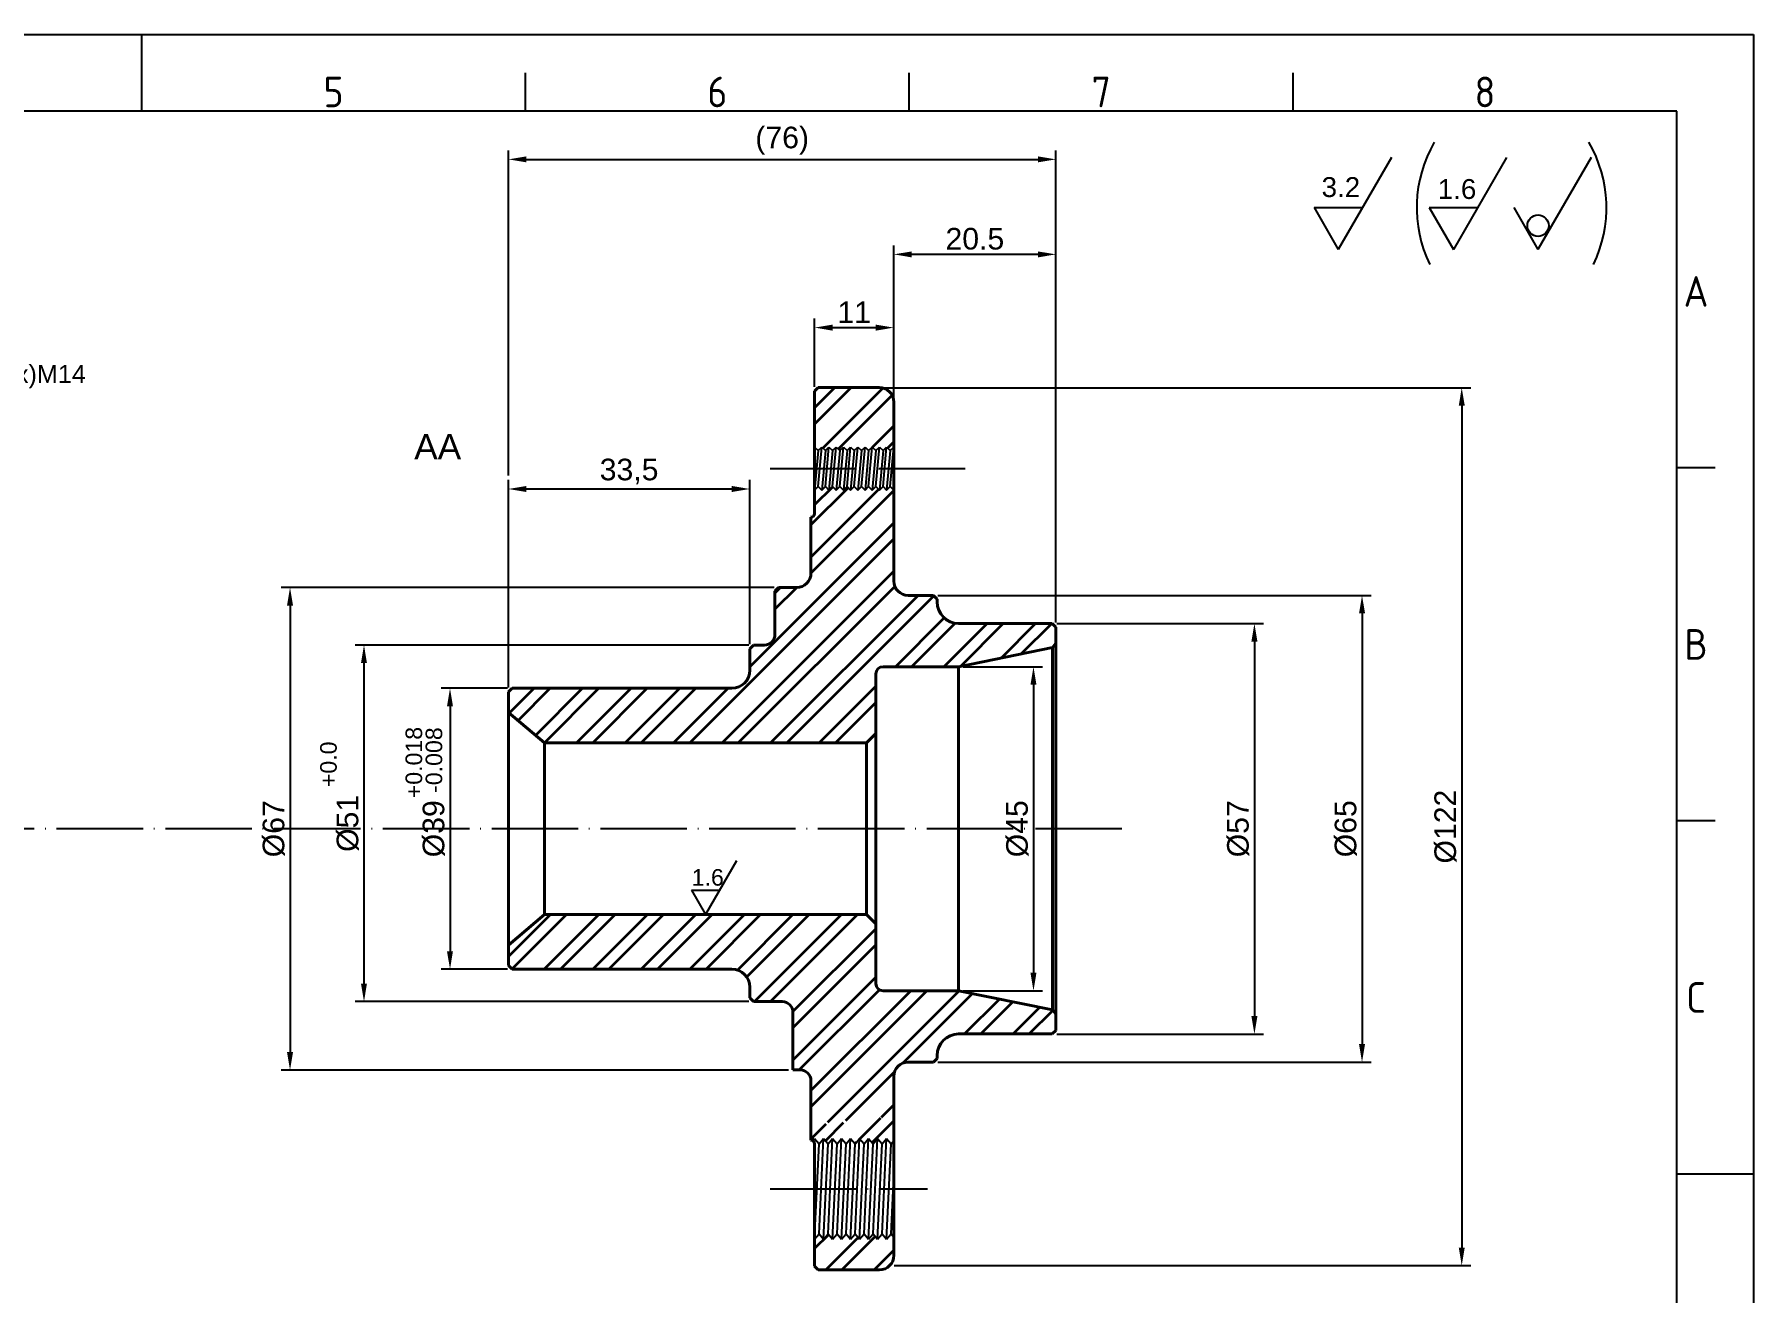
# Model space of a CAD drawing. Header units: millimetres. Extents: x 2429 to 2877, y 1091 to 1407.
# Drawn here: x 2637.9 to 2876.6, y 1232.7 to 1407.5 of the extents above; entities that cross this region are included whole.
import ezdxf
from ezdxf import colors
from ezdxf.entities.mleader import LeaderData, LeaderLine
from ezdxf.enums import TextEntityAlignment as Align
from ezdxf.math import Vec2, Vec3

# ---------------------------------------------------------------- set-up
doc = ezdxf.new("R2010")
doc.units = ezdxf.units.MM
doc.linetypes.add('ACAD_ISO04W100', pattern=[30, 24, -3, 0, -3])
doc.linetypes.add('ACAD_ISO05W100', pattern=[33, 24, -3, 0, -3, 0, -3])
for name, color, linetype, lineweight in [('AM_0', 7, 'Continuous', 40), ('AM_4', 1, 'ACAD_ISO04W100', 25), ('AM_5', 3, 'Continuous', 25), ('AM_7', 4, 'Continuous', 35), ('AM_BOR', 2, 'ACAD_ISO05W100', 35)]:
    doc.layers.add(name, color=color, linetype=linetype, lineweight=lineweight)
doc.styles.add('ACISOTS', font='isocp.shx', dxfattribs={"height": 1})
doc.styles.get("Standard").update_dxf_attribs({"font": 'arial.ttf'})
doc.dimstyles.new('ISO-25', dxfattribs={"dimtxt": 3, "dimasz": 2.5, "dimexe": 1.25, "dimexo": 0.625, "dimtad": 1, "dimtxsty": 'Standard', "dimcen": 2.5, "dimadec": 0, "dimazin": 0, "dimtfac": 1, "dimtmove": 0, "dimatfit": 3, "dimfxl": 1, "dimarcsym": 0})

# ---------------------------------------------------------------- blocks, each defined once
blk = doc.blocks.new('A3 ZTL')
for p, q in [((401.17, 280.82), (19.57, 280.82)), ((401.17, 9.78), (401.17, 280.82))]:
    blk.add_line(p, q)
at = {"layer": 'AM_BOR', "color": 135, "linetype": 'Continuous', "lineweight": 25}
for p, q in [((0, 290.61), (410.96, 290.61)), ((410.96, 290.61), (410.96, 0))]:
    blk.add_line(p, q, dxfattribs=at)
at = {"layer": 'AM_BOR', "color": 135, "lineweight": 25}
for p, q in [((205.48, 280.82), (205.48, 290.61)), ((254.4, 280.82), (254.4, 285.71)), ((303.33, 280.82), (303.33, 285.71)), ((352.25, 280.82), (352.25, 285.71)), ((406.07, 235.32), (401.17, 235.32)), ((406.07, 190.31), (401.17, 190.31)), ((401.17, 145.3), (410.96, 145.3))]:
    blk.add_line(p, q, dxfattribs=at)
at = {"layer": 'AM_BOR', "color": 135, "lineweight": 25, "style": 'ACISOTS'}
for s, p in [('5', (229.94, 283.27)), ('6', (278.86, 283.27)), ('7', (327.79, 283.27)), ('8', (376.71, 283.27)), ('A', (403.62, 257.83)), ('B', (403.62, 212.82)), ('C', (403.62, 167.81))]:
    blk.add_text(s, height=3.91, dxfattribs=at).set_placement(p, align=Align.MIDDLE)
blk = doc.blocks.new('*D11')
at = {"layer": 'AM_5', "color": 0, "lineweight": -2}
for p, q in [((2755.85, 1358.41), (2837.31, 1358.41)), ((2836.06, 1355.91), (2836.06, 1239)), ((2757.26, 1236.5), (2837.31, 1236.5))]:
    blk.add_line(p, q, dxfattribs=at)
at = {"layer": 'AM_5', "color": 0}
for points in [[(2835.65, 1355.91), (2836.48, 1355.91), (2836.06, 1358.41)], [(2835.65, 1239), (2836.48, 1239), (2836.06, 1236.5)]]:
    blk.add_solid(points, dxfattribs=at)
at = {"layer": 'Defpoints', "color": 0}
for p in [(2755.22, 1358.41), (2756.64, 1236.5), (2836.06, 1236.5)]:
    blk.add_point(p, dxfattribs=at)
at = {"layer": 'AM_5', "color": 0, "insert": (2833.82, 1297.46), "char_height": 3, "attachment_point": 5, "rotation": 90}
blk.add_mtext('%%C122', dxfattribs=at)
blk = doc.blocks.new('*D12')
at = {"layer": 'AM_5', "color": 0, "lineweight": -2}
for p, q in [((2779.85, 1325.66), (2808.53, 1325.66)), ((2807.28, 1323.16), (2807.28, 1271.16)), ((2779.85, 1268.66), (2808.53, 1268.66))]:
    blk.add_line(p, q, dxfattribs=at)
at = {"layer": 'AM_5', "color": 0}
for points in [[(2806.86, 1323.16), (2807.7, 1323.16), (2807.28, 1325.66)], [(2806.86, 1271.16), (2807.7, 1271.16), (2807.28, 1268.66)]]:
    blk.add_solid(points, dxfattribs=at)
at = {"layer": 'Defpoints', "color": 0}
for p in [(2779.22, 1325.66), (2779.22, 1268.66), (2807.28, 1268.66)]:
    blk.add_point(p, dxfattribs=at)
at = {"layer": 'AM_5', "color": 0, "insert": (2805.04, 1297.16), "char_height": 3, "attachment_point": 5, "rotation": 90}
blk.add_mtext('%%C57', dxfattribs=at)
blk = doc.blocks.new('*D13')
at = {"layer": 'AM_5', "color": 0, "lineweight": -2}
for p, q in [((2766.85, 1319.66), (2777.86, 1319.66)), ((2776.61, 1317.16), (2776.61, 1277.16)), ((2766.85, 1274.66), (2777.86, 1274.66))]:
    blk.add_line(p, q, dxfattribs=at)
at = {"layer": 'AM_5', "color": 0}
for points in [[(2776.19, 1317.16), (2777.02, 1317.16), (2776.61, 1319.66)], [(2776.19, 1277.16), (2777.02, 1277.16), (2776.61, 1274.66)]]:
    blk.add_solid(points, dxfattribs=at)
at = {"layer": 'Defpoints', "color": 0}
for p in [(2766.22, 1319.66), (2766.22, 1274.66), (2776.61, 1274.66)]:
    blk.add_point(p, dxfattribs=at)
at = {"layer": 'AM_5', "color": 0, "insert": (2774.37, 1297.16), "char_height": 3, "attachment_point": 5, "rotation": 90}
blk.add_mtext('%%C45', dxfattribs=at)
blk = doc.blocks.new('*D14')
at = {"layer": 'AM_5', "color": 0, "lineweight": -2}
for p, q in [((2763.35, 1329.56), (2823.47, 1329.56)), ((2822.22, 1327.06), (2822.22, 1267.26)), ((2763.35, 1264.76), (2823.47, 1264.76))]:
    blk.add_line(p, q, dxfattribs=at)
at = {"layer": 'AM_5', "color": 0}
for points in [[(2821.8, 1327.06), (2822.64, 1327.06), (2822.22, 1329.56)], [(2821.8, 1267.26), (2822.64, 1267.26), (2822.22, 1264.76)]]:
    blk.add_solid(points, dxfattribs=at)
at = {"layer": 'Defpoints', "color": 0}
for p in [(2762.72, 1329.56), (2762.72, 1264.76), (2822.22, 1264.76)]:
    blk.add_point(p, dxfattribs=at)
at = {"layer": 'AM_5', "color": 0, "insert": (2819.98, 1297.16), "char_height": 3, "attachment_point": 5, "rotation": 90}
blk.add_mtext('%%c65', dxfattribs=at)
blk = doc.blocks.new('*D30')
at = {"layer": 'AM_5', "color": 0, "lineweight": -2}
for p, q in [((2703.6, 1316.66), (2694.36, 1316.66)), ((2695.61, 1314.16), (2695.61, 1280.16)), ((2703.6, 1277.66), (2694.36, 1277.66))]:
    blk.add_line(p, q, dxfattribs=at)
at = {"layer": 'AM_5', "color": 0}
for points in [[(2695.19, 1314.16), (2696.02, 1314.16), (2695.61, 1316.66)], [(2695.19, 1280.16), (2696.02, 1280.16), (2695.61, 1277.66)]]:
    blk.add_solid(points, dxfattribs=at)
at = {"layer": 'Defpoints', "color": 0}
for p in [(2704.22, 1316.66), (2695.61, 1277.66), (2704.22, 1277.66)]:
    blk.add_point(p, dxfattribs=at)
at = {"layer": 'AM_5', "color": 0, "insert": (2693.37, 1297.16), "char_height": 3, "attachment_point": 5, "rotation": 90}
blk.add_mtext('%%C39', dxfattribs=at)
blk = doc.blocks.new('*D31')
at = {"layer": 'AM_5', "color": 0, "lineweight": -2}
for p, q in [((2737.1, 1322.66), (2682.42, 1322.66)), ((2683.67, 1275.66), (2683.67, 1320.16)), ((2737.1, 1273.16), (2682.42, 1273.16))]:
    blk.add_line(p, q, dxfattribs=at)
at = {"layer": 'AM_5', "color": 0}
for points in [[(2683.25, 1320.16), (2684.08, 1320.16), (2683.67, 1322.66)], [(2683.25, 1275.66), (2684.08, 1275.66), (2683.67, 1273.16)]]:
    blk.add_solid(points, dxfattribs=at)
at = {"layer": 'Defpoints', "color": 0}
for p in [(2683.67, 1322.66), (2737.72, 1322.66), (2737.72, 1273.16)]:
    blk.add_point(p, dxfattribs=at)
at = {"layer": 'AM_5', "color": 0, "insert": (2681.43, 1297.91), "char_height": 3, "attachment_point": 5, "rotation": 90}
blk.add_mtext('%%c51', dxfattribs=at)
blk = doc.blocks.new('*D32')
at = {"layer": 'AM_5', "color": 0, "lineweight": -2}
for p, q in [((2740.6, 1330.66), (2672.15, 1330.66)), ((2673.4, 1328.16), (2673.4, 1266.16)), ((2742.6, 1263.66), (2672.15, 1263.66))]:
    blk.add_line(p, q, dxfattribs=at)
at = {"layer": 'AM_5', "color": 0}
for points in [[(2672.98, 1328.16), (2673.82, 1328.16), (2673.4, 1330.66)], [(2672.98, 1266.16), (2673.82, 1266.16), (2673.4, 1263.66)]]:
    blk.add_solid(points, dxfattribs=at)
at = {"layer": 'Defpoints', "color": 0}
for p in [(2741.22, 1330.66), (2673.4, 1263.66), (2743.22, 1263.66)]:
    blk.add_point(p, dxfattribs=at)
at = {"layer": 'AM_5', "color": 0, "insert": (2671.16, 1297.16), "char_height": 3, "attachment_point": 5, "rotation": 90}
blk.add_mtext('%%C67', dxfattribs=at)
blk = doc.blocks.new('*D34')
at = {"layer": 'AM_5', "color": 0, "lineweight": -2}
for p, q in [((2757.22, 1357.04), (2757.22, 1378.17)), ((2779.72, 1325.79), (2779.72, 1378.17)), ((2777.22, 1376.92), (2759.72, 1376.92))]:
    blk.add_line(p, q, dxfattribs=at)
at = {"layer": 'AM_5', "color": 0}
for points in [[(2759.72, 1377.33), (2759.72, 1376.5), (2757.22, 1376.92)], [(2777.22, 1377.33), (2777.22, 1376.5), (2779.72, 1376.92)]]:
    blk.add_solid(points, dxfattribs=at)
at = {"layer": 'Defpoints', "color": 0}
for p in [(2757.22, 1376.92), (2757.22, 1356.41), (2779.72, 1325.16)]:
    blk.add_point(p, dxfattribs=at)
at = {"layer": 'AM_5', "color": 0, "insert": (2768.47, 1379.07), "char_height": 3, "attachment_point": 5}
blk.add_mtext('20.5', dxfattribs=at)
blk = doc.blocks.new('*D36')
at = {"layer": 'AM_5', "color": 0, "lineweight": -2}
for p, q in [((2746.22, 1358.54), (2746.22, 1368)), ((2757.22, 1357.66), (2757.22, 1368)), ((2748.72, 1366.75), (2754.72, 1366.75))]:
    blk.add_line(p, q, dxfattribs=at)
at = {"layer": 'AM_5', "color": 0}
for points in [[(2748.72, 1367.16), (2748.72, 1366.33), (2746.22, 1366.75)], [(2754.72, 1367.16), (2754.72, 1366.33), (2757.22, 1366.75)]]:
    blk.add_solid(points, dxfattribs=at)
at = {"layer": 'Defpoints', "color": 0}
for p in [(2757.22, 1366.75), (2746.22, 1357.91), (2757.22, 1357.04)]:
    blk.add_point(p, dxfattribs=at)
at = {"layer": 'AM_5', "color": 0, "insert": (2751.72, 1368.88), "char_height": 3, "attachment_point": 5}
blk.add_mtext('11', dxfattribs=at)
blk = doc.blocks.new('*D37')
at = {"layer": 'AM_5', "color": 0, "lineweight": -2}
for p, q in [((2703.72, 1316.79), (2703.72, 1345.59)), ((2706.22, 1344.34), (2734.72, 1344.34)), ((2737.22, 1322.79), (2737.22, 1345.59))]:
    blk.add_line(p, q, dxfattribs=at)
at = {"layer": 'AM_5', "color": 0}
for points in [[(2706.22, 1344.76), (2706.22, 1343.92), (2703.72, 1344.34)], [(2734.72, 1344.76), (2734.72, 1343.92), (2737.22, 1344.34)]]:
    blk.add_solid(points, dxfattribs=at)
at = {"layer": 'Defpoints', "color": 0}
for p in [(2737.22, 1344.34), (2737.22, 1322.16), (2703.72, 1316.16)]:
    blk.add_point(p, dxfattribs=at)
at = {"layer": 'AM_5', "color": 0, "insert": (2720.47, 1346.77), "char_height": 3, "attachment_point": 5}
blk.add_mtext('33,5', dxfattribs=at)
blk = doc.blocks.new('*D40')
at = {"layer": 'AM_5', "color": 0, "lineweight": -2}
for p, q in [((2703.72, 1346.22), (2703.72, 1391.36)), ((2706.22, 1390.11), (2777.22, 1390.11)), ((2779.72, 1377.54), (2779.72, 1391.36))]:
    blk.add_line(p, q, dxfattribs=at)
at = {"layer": 'AM_5', "color": 0}
for points in [[(2706.22, 1390.53), (2706.22, 1389.7), (2703.72, 1390.11)], [(2777.22, 1390.53), (2777.22, 1389.7), (2779.72, 1390.11)]]:
    blk.add_solid(points, dxfattribs=at)
at = {"layer": 'Defpoints', "color": 0}
for p in [(2779.72, 1390.11), (2779.72, 1376.92), (2703.72, 1345.59)]:
    blk.add_point(p, dxfattribs=at)
at = {"layer": 'AM_5', "color": 0, "insert": (2741.72, 1392.7), "char_height": 3, "attachment_point": 5}
blk.add_mtext('(76)', dxfattribs=at)

msp = doc.modelspace()

# ---------------------------------------------------------------- hatches: boundary and pattern name
at = {"layer": 'AM_7'}
h = msp.add_hatch(dxfattribs=at)
h.set_pattern_fill('ANSI32', color=256, scale=0.5, style=0)
h.set_pattern_definition([(45, (-9.7905, 13.977), (-3.367596, 3.367596), []), (45, (-7.5455, 13.977), (-3.367596, 3.367596), [])])
h.paths.add_polyline_path([(2757.222, 1356.414, 0.4142136), (2755.222, 1358.414), (2746.722, 1358.414), (2746.222, 1357.914), (2746.222, 1350.164), (2746.722, 1349.664), (2747.222, 1350.164), (2747.722, 1349.664), (2748.222, 1350.164), (2748.722, 1349.664), (2749.222, 1350.164), (2749.722, 1349.664), (2750.222, 1350.164), (2750.722, 1349.664), (2751.222, 1350.164), (2751.722, 1349.664), (2752.222, 1350.164), (2752.722, 1349.664), (2753.222, 1350.164), (2753.722, 1349.664), (2754.222, 1350.164), (2754.722, 1349.664), (2755.222, 1350.164), (2755.722, 1349.664), (2756.222, 1350.164), (2756.722, 1349.664), (2757.222, 1350.164)])
h.paths.add_polyline_path([(2757.222, 1344.164), (2756.722, 1344.664), (2756.222, 1344.164), (2755.722, 1344.664), (2755.222, 1344.164), (2754.722, 1344.664), (2754.222, 1344.164), (2753.722, 1344.664), (2753.222, 1344.164), (2752.722, 1344.664), (2752.222, 1344.164), (2751.722, 1344.664), (2751.222, 1344.164), (2750.722, 1344.664), (2750.222, 1344.164), (2749.722, 1344.664), (2749.222, 1344.164), (2748.722, 1344.664), (2748.222, 1344.164), (2747.722, 1344.664), (2747.222, 1344.164), (2746.722, 1344.664), (2746.222, 1344.164), (2746.222, 1340.914, -0.4142136), (2745.722, 1340.414), (2745.722, 1332.664, -0.4142136), (2743.722, 1330.664), (2741.222, 1330.664), (2740.722, 1330.164), (2740.722, 1324.164, -0.4142136), (2739.222, 1322.664), (2737.722, 1322.664), (2737.222, 1322.164), (2737.222, 1321.164), (2737.222, 1319.164, -0.4142136), (2734.722, 1316.664), (2704.222, 1316.664), (2703.722, 1316.164), (2703.722, 1313.314), (2708.722, 1309.089), (2753.422, 1309.089), (2754.722, 1310.389), (2754.722, 1318.664, -0.4142136), (2755.722, 1319.664), (2766.222, 1319.664), (2779.232, 1322.314), (2779.722, 1322.914), (2779.722, 1325.164), (2779.222, 1325.664), (2766.222, 1325.664, -0.4142136), (2763.222, 1328.664), (2763.222, 1329.064), (2762.722, 1329.564), (2759.222, 1329.564, -0.4142136), (2757.222, 1331.564)])
edge = h.paths.add_edge_path()
edge.add_line((2754.722, 1283.939), (2753.422, 1285.239))
edge.add_line((2753.422, 1285.239), (2708.722, 1285.239))
edge.add_line((2708.722, 1285.239), (2703.722, 1281.014))
edge.add_line((2703.722, 1281.014), (2703.722, 1278.164))
edge.add_line((2703.722, 1278.164), (2704.222, 1277.664))
edge.add_line((2704.222, 1277.664), (2734.722, 1277.664))
edge.add_arc((2734.722, 1275.164), 2.5, 0, 90, ccw=False)
edge.add_line((2737.222, 1275.164), (2737.222, 1273.664))
edge.add_line((2737.222, 1273.664), (2737.722, 1273.164))
edge.add_line((2737.722, 1273.164), (2741.722, 1273.164))
edge.add_arc((2741.722, 1271.664), 1.5, 0, 90, ccw=False)
edge.add_line((2743.222, 1271.664), (2743.222, 1263.664))
edge.add_line((2743.222, 1263.664), (2744.222, 1263.664))
edge.add_arc((2744.222, 1262.164), 1.5, 0, 90, ccw=False)
edge.add_line((2745.722, 1262.164), (2745.722, 1256.079))
edge.add_ellipse((2742.422, 1276.009), major_axis=(-40.484, 0.574), ratio=0.4929583, start_angle=95.07638, end_angle=111.84341)
edge.add_line((2757.222, 1257.271), (2757.222, 1262.764))
edge.add_arc((2759.222, 1262.764), 2, 90, 180, ccw=False)
edge.add_line((2759.222, 1264.764), (2762.722, 1264.764))
edge.add_line((2762.722, 1264.764), (2763.222, 1265.264))
edge.add_line((2763.222, 1265.264), (2763.222, 1265.664))
edge.add_arc((2766.222, 1265.664), 3, 90, 180, ccw=False)
edge.add_line((2766.222, 1268.664), (2779.222, 1268.664))
edge.add_line((2779.222, 1268.664), (2779.722, 1269.164))
edge.add_line((2779.722, 1269.164), (2779.722, 1271.414))
edge.add_line((2779.722, 1271.414), (2779.232, 1272.013))
edge.add_line((2779.232, 1272.013), (2766.222, 1274.664))
edge.add_line((2766.222, 1274.664), (2755.722, 1274.664))
edge.add_arc((2755.722, 1275.664), 1, 180, 270, ccw=False)
edge.add_line((2754.722, 1275.664), (2754.722, 1283.939))
edge = h.paths.add_edge_path()
edge.add_ellipse((2742.422, 1276.009), major_axis=(-40.484, 0.574), ratio=0.4929583, start_angle=95.07638, end_angle=111.84341, ccw=False)
edge.add_line((2745.722, 1256.079), (2745.722, 1253.914))
edge.add_arc((2745.722, 1253.414), 0.5, 61.26718, 90, ccw=False)
edge.add_line((2745.962, 1253.852), (2746.222, 1254.164))
edge.add_line((2746.222, 1254.164), (2746.847, 1253.414))
edge.add_line((2746.847, 1253.414), (2747.472, 1254.164))
edge.add_line((2747.472, 1254.164), (2748.097, 1253.414))
edge.add_line((2748.097, 1253.414), (2748.722, 1254.164))
edge.add_line((2748.722, 1254.164), (2749.347, 1253.414))
edge.add_line((2749.347, 1253.414), (2749.972, 1254.164))
edge.add_line((2749.972, 1254.164), (2750.597, 1253.414))
edge.add_line((2750.597, 1253.414), (2751.222, 1254.164))
edge.add_line((2751.222, 1254.164), (2751.847, 1253.414))
edge.add_line((2751.847, 1253.414), (2752.472, 1254.164))
edge.add_line((2752.472, 1254.164), (2753.097, 1253.414))
edge.add_line((2753.097, 1253.414), (2753.722, 1254.164))
edge.add_line((2753.722, 1254.164), (2754.347, 1253.414))
edge.add_line((2754.347, 1253.414), (2754.972, 1254.164))
edge.add_line((2754.972, 1254.164), (2755.597, 1253.414))
edge.add_line((2755.597, 1253.414), (2756.222, 1254.164))
edge.add_line((2756.222, 1254.164), (2756.847, 1253.414))
edge.add_line((2756.847, 1253.414), (2757.222, 1253.864))
edge.add_line((2757.222, 1253.864), (2757.222, 1257.271))
h.paths.add_polyline_path([(2757.222, 1237.914), (2757.222, 1240.464), (2756.847, 1240.914), (2756.222, 1240.164), (2755.597, 1240.914), (2754.972, 1240.164), (2754.347, 1240.914), (2753.722, 1240.164), (2753.097, 1240.914), (2752.472, 1240.164), (2751.847, 1240.914), (2751.222, 1240.164), (2750.597, 1240.914), (2749.972, 1240.164), (2749.347, 1240.914), (2748.722, 1240.164), (2748.097, 1240.914), (2747.472, 1240.164), (2746.847, 1240.914), (2746.222, 1240.164), (2746.222, 1236.414), (2746.722, 1235.914), (2755.222, 1235.914, 0.4142136)])

# ---------------------------------------------------------------- linework, layer by layer
at = {"layer": 'AM_0'}
for p, q in [((2746.722, 1358.414), (2746.222, 1357.914)), ((2755.222, 1358.414), (2746.722, 1358.414)), ((2746.222, 1357.914), (2746.222, 1340.914)), ((2757.222, 1356.414), (2757.222, 1331.564)), ((2745.722, 1340.414), (2745.722, 1332.664)), ((2745.722, 1340.414), (2745.722, 1340.414)), ((2740.722, 1330.164), (2741.222, 1330.664)), ((2740.722, 1330.164), (2740.722, 1324.164)), ((2741.222, 1330.664), (2743.722, 1330.664)), ((2762.722, 1329.564), (2759.222, 1329.564)), ((2763.222, 1329.064), (2762.722, 1329.564)), ((2763.222, 1329.064), (2763.222, 1328.664)), ((2766.222, 1325.664), (2779.222, 1325.664)), ((2779.722, 1325.164), (2779.222, 1325.664)), ((2779.722, 1325.164), (2779.722, 1322.914)), ((2737.222, 1322.164), (2737.722, 1322.664)), ((2737.722, 1322.664), (2739.222, 1322.664)), ((2779.232, 1322.314), (2766.222, 1319.664)), ((2779.232, 1322.314), (2779.722, 1322.914)), ((2779.232, 1322.314), (2779.232, 1297.164)), ((2779.722, 1322.914), (2779.722, 1297.164)), ((2737.222, 1322.164), (2737.222, 1319.164)), ((2737.222, 1322.164), (2737.222, 1321.164)), ((2754.722, 1318.664), (2754.722, 1310.389)), ((2766.222, 1319.664), (2755.722, 1319.664)), ((2766.222, 1319.664), (2766.222, 1297.164)), ((2704.222, 1316.664), (2703.722, 1316.164)), ((2703.722, 1316.164), (2703.722, 1297.164)), ((2704.222, 1316.664), (2734.722, 1316.664)), ((2708.722, 1309.089), (2703.722, 1313.314)), ((2754.722, 1310.389), (2753.422, 1309.089)), ((2754.722, 1310.389), (2754.722, 1297.164)), ((2703.722, 1309.089), (2703.722, 1297.164)), ((2753.422, 1309.089), (2708.722, 1309.089)), ((2708.722, 1309.089), (2708.722, 1297.164)), ((2753.422, 1309.089), (2753.422, 1297.164)), ((2703.722, 1285.239), (2703.722, 1297.164)), ((2703.722, 1278.164), (2703.722, 1297.164)), ((2708.722, 1285.239), (2708.722, 1297.164)), ((2753.422, 1285.239), (2753.422, 1297.164)), ((2754.722, 1283.939), (2754.722, 1297.164)), ((2766.222, 1274.664), (2766.222, 1297.164)), ((2779.232, 1272.013), (2779.232, 1297.164)), ((2779.722, 1271.414), (2779.722, 1297.164)), ((2708.722, 1285.239), (2703.722, 1281.014)), ((2753.422, 1285.239), (2708.722, 1285.239)), ((2754.722, 1283.939), (2753.422, 1285.239)), ((2754.722, 1275.664), (2754.722, 1283.939)), ((2704.222, 1277.664), (2703.722, 1278.164)), ((2704.222, 1277.664), (2734.722, 1277.664)), ((2737.222, 1273.664), (2737.222, 1275.164)), ((2766.222, 1274.664), (2755.722, 1274.664)), ((2779.232, 1272.013), (2766.222, 1274.664)), ((2737.222, 1273.664), (2737.722, 1273.164)), ((2737.722, 1273.164), (2741.722, 1273.164)), ((2743.222, 1271.664), (2743.222, 1263.664)), ((2779.232, 1272.013), (2779.722, 1271.414)), ((2779.722, 1269.164), (2779.722, 1271.414)), ((2766.222, 1268.664), (2779.222, 1268.664)), ((2779.722, 1269.164), (2779.222, 1268.664)), ((2763.222, 1265.264), (2762.722, 1264.764)), ((2763.222, 1265.264), (2763.222, 1265.664)), ((2743.222, 1263.664), (2744.222, 1263.664)), ((2757.222, 1237.914), (2757.222, 1262.764)), ((2762.722, 1264.764), (2759.222, 1264.764)), ((2745.722, 1253.914), (2745.722, 1262.164)), ((2745.722, 1253.914), (2745.722, 1253.914)), ((2746.222, 1236.414), (2746.222, 1253.414)), ((2746.722, 1235.914), (2746.222, 1236.414)), ((2755.222, 1235.914), (2746.722, 1235.914))]:
    msp.add_line(p, q, dxfattribs=at)
for centre, radius, start, end in [((2755.222, 1356.414), 2, 0, 90), ((2745.722, 1340.914), 0.5, 270, 0), ((2743.722, 1332.664), 2, 270, 0), ((2759.222, 1331.564), 2, 180, 270), ((2766.222, 1328.664), 3, 180, 270), ((2739.222, 1324.164), 1.5, 270, 0), ((2734.722, 1319.164), 2.5, 270, 0), ((2755.722, 1318.664), 1, 90, 180), ((2734.722, 1275.164), 2.5, 0, 90), ((2755.722, 1275.664), 1, 180, 270), ((2741.722, 1271.664), 1.5, 0, 90), ((2766.222, 1265.664), 3, 90, 180), ((2744.222, 1262.164), 1.5, 0, 90), ((2759.222, 1262.764), 2, 90, 180), ((2745.722, 1253.414), 0.5, 0, 90), ((2755.222, 1237.914), 2, 270, 0)]:
    msp.add_arc(centre, radius, start, end, dxfattribs=at)
at = {"layer": 'AM_4', "ltscale": 0.5}
for p, q in [((2740.044, 1347.164), (2767.746, 1347.164)), ((2788.894, 1297.164), (2491.083, 1297.164)), ((2740.044, 1247.164), (2761.901, 1247.164))]:
    msp.add_line(p, q, dxfattribs=at)
at = {"layer": 'AM_5'}
for p, q in [((2826.301, 1390.393), (2818.923, 1377.616)), ((2842.277, 1390.393), (2834.9, 1377.616)), ((2854.024, 1390.393), (2846.647, 1377.616)), ((2815.57, 1383.424), (2822.277, 1383.424)), ((2815.57, 1383.424), (2818.923, 1377.616)), ((2831.546, 1383.424), (2838.253, 1383.424)), ((2831.546, 1383.424), (2834.9, 1377.616)), ((2843.294, 1383.424), (2846.647, 1377.616)), ((2746.222, 1350.164), (2746.722, 1349.664)), ((2746.722, 1349.664), (2746.222, 1344.164)), ((2746.722, 1349.664), (2747.222, 1350.164)), ((2746.722, 1344.664), (2747.222, 1350.164)), ((2747.222, 1350.164), (2747.722, 1349.664)), ((2747.722, 1349.664), (2747.222, 1344.164)), ((2747.722, 1349.664), (2748.222, 1350.164)), ((2747.722, 1344.664), (2748.222, 1350.164)), ((2748.222, 1350.164), (2748.722, 1349.664)), ((2748.722, 1349.664), (2748.222, 1344.164)), ((2748.722, 1349.664), (2749.222, 1350.164)), ((2748.722, 1344.664), (2749.222, 1350.164)), ((2749.222, 1350.164), (2749.722, 1349.664)), ((2749.722, 1349.664), (2749.222, 1344.164)), ((2749.722, 1349.664), (2750.222, 1350.164)), ((2749.722, 1344.664), (2750.222, 1350.164)), ((2750.222, 1350.164), (2750.722, 1349.664)), ((2750.722, 1349.664), (2750.222, 1344.164)), ((2750.722, 1349.664), (2751.222, 1350.164)), ((2750.722, 1344.664), (2751.222, 1350.164)), ((2751.222, 1350.164), (2751.722, 1349.664)), ((2751.722, 1349.664), (2751.222, 1344.164)), ((2751.722, 1349.664), (2752.222, 1350.164)), ((2751.722, 1344.664), (2752.222, 1350.164)), ((2752.222, 1350.164), (2752.722, 1349.664)), ((2752.722, 1349.664), (2752.222, 1344.164)), ((2752.722, 1349.664), (2753.222, 1350.164)), ((2752.722, 1344.664), (2753.222, 1350.164)), ((2753.222, 1350.164), (2753.722, 1349.664)), ((2753.722, 1349.664), (2753.222, 1344.164)), ((2753.722, 1349.664), (2754.222, 1350.164)), ((2753.722, 1344.664), (2754.222, 1350.164)), ((2754.222, 1350.164), (2754.722, 1349.664)), ((2754.722, 1349.664), (2754.222, 1344.164)), ((2754.722, 1349.664), (2755.222, 1350.164)), ((2754.722, 1344.664), (2755.222, 1350.164)), ((2755.222, 1350.164), (2755.722, 1349.664)), ((2755.722, 1349.664), (2755.222, 1344.164)), ((2755.722, 1349.664), (2756.222, 1350.164)), ((2755.722, 1344.664), (2756.222, 1350.164)), ((2756.222, 1350.164), (2756.722, 1349.664)), ((2756.722, 1349.664), (2756.222, 1344.164)), ((2756.722, 1349.664), (2757.222, 1350.164)), ((2756.722, 1344.664), (2757.222, 1350.164)), ((2746.222, 1344.164), (2746.722, 1344.664)), ((2746.722, 1344.664), (2747.222, 1344.164)), ((2747.222, 1344.164), (2747.722, 1344.664)), ((2747.722, 1344.664), (2748.222, 1344.164)), ((2748.222, 1344.164), (2748.722, 1344.664)), ((2748.722, 1344.664), (2749.222, 1344.164)), ((2749.222, 1344.164), (2749.722, 1344.664)), ((2749.722, 1344.664), (2750.222, 1344.164)), ((2750.222, 1344.164), (2750.722, 1344.664)), ((2750.722, 1344.664), (2751.222, 1344.164)), ((2751.222, 1344.164), (2751.722, 1344.664)), ((2751.722, 1344.664), (2752.222, 1344.164)), ((2752.222, 1344.164), (2752.722, 1344.664)), ((2752.722, 1344.664), (2753.222, 1344.164)), ((2753.222, 1344.164), (2753.722, 1344.664)), ((2753.722, 1344.664), (2754.222, 1344.164)), ((2754.222, 1344.164), (2754.722, 1344.664)), ((2754.722, 1344.664), (2755.222, 1344.164)), ((2755.222, 1344.164), (2755.722, 1344.664)), ((2755.722, 1344.664), (2756.222, 1344.164)), ((2756.222, 1344.164), (2756.722, 1344.664)), ((2756.722, 1344.664), (2757.222, 1344.164)), ((2735.375, 1292.692), (2731.072, 1285.239)), ((2729.116, 1288.627), (2733.028, 1288.627)), ((2729.116, 1288.627), (2731.072, 1285.239)), ((2745.962, 1253.852), (2746.222, 1254.164)), ((2746.222, 1254.164), (2746.847, 1253.414)), ((2746.222, 1240.164), (2746.847, 1253.414)), ((2746.847, 1253.414), (2747.472, 1254.164)), ((2746.847, 1240.914), (2747.472, 1254.164)), ((2747.472, 1254.164), (2748.097, 1253.414)), ((2747.472, 1240.164), (2748.097, 1253.414)), ((2748.097, 1253.414), (2748.722, 1254.164)), ((2748.097, 1240.914), (2748.722, 1254.164)), ((2748.722, 1254.164), (2749.347, 1253.414)), ((2748.722, 1240.164), (2749.347, 1253.414)), ((2749.347, 1253.414), (2749.972, 1254.164)), ((2749.347, 1240.914), (2749.972, 1254.164)), ((2749.972, 1254.164), (2750.597, 1253.414)), ((2749.972, 1240.164), (2750.597, 1253.414)), ((2750.597, 1253.414), (2751.222, 1254.164)), ((2750.597, 1240.914), (2751.222, 1254.164)), ((2751.222, 1254.164), (2751.847, 1253.414)), ((2751.222, 1240.164), (2751.847, 1253.414)), ((2751.847, 1253.414), (2752.472, 1254.164)), ((2751.847, 1240.914), (2752.472, 1254.164)), ((2752.472, 1254.164), (2753.097, 1253.414)), ((2752.472, 1240.164), (2753.097, 1253.414)), ((2753.097, 1253.414), (2753.722, 1254.164)), ((2753.097, 1240.914), (2753.722, 1254.164)), ((2753.722, 1254.164), (2754.347, 1253.414)), ((2753.722, 1240.164), (2754.347, 1253.414)), ((2754.347, 1253.414), (2754.972, 1254.164)), ((2754.347, 1240.914), (2754.972, 1254.164)), ((2754.972, 1254.164), (2755.597, 1253.414)), ((2754.972, 1240.164), (2755.597, 1253.414)), ((2755.597, 1253.414), (2756.222, 1254.164)), ((2755.597, 1240.914), (2756.222, 1254.164)), ((2756.222, 1254.164), (2756.847, 1253.414)), ((2756.222, 1240.164), (2756.847, 1253.414)), ((2756.847, 1253.414), (2757.222, 1253.864)), ((2756.847, 1240.914), (2757.222, 1248.864)), ((2746.222, 1240.164), (2746.847, 1240.914)), ((2746.847, 1240.914), (2747.472, 1240.164)), ((2747.472, 1240.164), (2748.097, 1240.914)), ((2748.097, 1240.914), (2748.722, 1240.164)), ((2748.722, 1240.164), (2749.347, 1240.914)), ((2749.347, 1240.914), (2749.972, 1240.164)), ((2749.972, 1240.164), (2750.597, 1240.914)), ((2750.597, 1240.914), (2751.222, 1240.164)), ((2751.222, 1240.164), (2751.847, 1240.914)), ((2751.847, 1240.914), (2752.472, 1240.164)), ((2752.472, 1240.164), (2753.097, 1240.914)), ((2753.097, 1240.914), (2753.722, 1240.164)), ((2753.722, 1240.164), (2754.347, 1240.914)), ((2754.347, 1240.914), (2754.972, 1240.164)), ((2754.972, 1240.164), (2755.597, 1240.914)), ((2755.597, 1240.914), (2756.222, 1240.164)), ((2756.222, 1240.164), (2756.847, 1240.914)), ((2756.847, 1240.914), (2757.222, 1240.464))]:
    msp.add_line(p, q, dxfattribs=at)
msp.add_circle((2846.66, 1380.907), 1.487, dxfattribs=at)
for centre, start, end in [((2847.86, 1383.411), 149.81687, 205.95777), ((2838.098, 1383.411), 334.04223, 30.18313)]:
    msp.add_arc(centre, 18.059, start, end, dxfattribs=at)

# ---------------------------------------------------------------- block references
at = {"linetype": 'ByBlock', "lineweight": 0, "xscale": 1.089, "yscale": 1.089, "zscale": 1.089}
msp.add_blockref('A3 ZTL', (2429.046, 1090.997), dxfattribs=at)

# ---------------------------------------------------------------- texts
at = {"layer": 'AM_5', "attachment_point": 1}
for s, width, insert, char_height in [('3.2', 18.23779, (2816.606, 1387.641), 2.76), ('1.6', 18.23779, (2832.727, 1387.374), 2.76), ('AA', 12.46166, (2690.641, 1351.961), 3.5), ('1.6', 18.23779, (2729.158, 1291.561), 2.3)]:
    msp.add_mtext_dynamic_manual_height_columns(s, width=width, gutter_width=12.5, heights=[0], dxfattribs=dict(at, insert=insert, char_height=char_height))
at = {"layer": 'AM_5', "char_height": 2.3, "attachment_point": 1, "rotation": 90}
for s, insert in [('+0.018', (2689.436, 1301.393)), ('-0.008', (2692.224, 1302.138)), ('+0.0', (2677.582, 1302.934))]:
    msp.add_mtext_dynamic_manual_height_columns(s, width=18.23779, gutter_width=12.5, heights=[0], dxfattribs=dict(at, insert=insert))

# ---------------------------------------------------------------- dimensions: what is measured, and where the dimension line sits
at = {"layer": 'AM_5'}
for base, p1, p2, text, picture, middle in [((2779.722, 1390.113), (2703.722, 1345.592), (2779.722, 1376.916), '(76)', '*D40', (2741.722, 1392.705)), ((2757.222, 1376.916), (2779.722, 1325.164), (2757.222, 1356.414), '20.5', '*D34', (2768.472, 1379.073))]:
    dim = msp.add_linear_dim(base=base, p1=p1, p2=p2, text=text, dimstyle='ISO-25', dxfattribs=at)
    dim.commit()
    dim.dimension.update_dxf_attribs({"geometry": picture, "text_midpoint": middle})
for base, p1, p2, picture, middle in [((2757.222, 1366.748), (2746.222, 1357.914), (2757.222, 1357.039), '*D36', (2751.722, 1368.879)), ((2737.222, 1344.342), (2703.722, 1316.164), (2737.222, 1322.164), '*D37', (2720.472, 1346.769))]:
    dim = msp.add_linear_dim(base=base, p1=p1, p2=p2, dimstyle='ISO-25', dxfattribs=at)
    dim.commit()
    dim.dimension.update_dxf_attribs({"geometry": picture, "text_midpoint": middle})
for base, p1, p2, text, picture, middle in [((2836.064, 1236.499), (2755.222, 1358.414), (2756.636, 1236.499), '%%C122', '*D11', (2833.823, 1297.456)), ((2673.399, 1263.664), (2741.222, 1330.664), (2743.222, 1263.664), '%%C67', '*D32', (2671.158, 1297.164)), ((2822.22, 1264.764), (2762.722, 1329.564), (2762.722, 1264.764), '%%c65', '*D14', (2819.98, 1297.164)), ((2807.279, 1268.664), (2779.222, 1325.664), (2779.222, 1268.664), '%%C57', '*D12', (2805.038, 1297.164)), ((2683.666, 1322.664), (2737.722, 1273.164), (2737.722, 1322.664), '%%c51', '*D31', (2681.425, 1297.914)), ((2776.608, 1274.664), (2766.222, 1319.664), (2766.222, 1274.664), '%%C45', '*D13', (2774.367, 1297.164)), ((2695.607, 1277.664), (2704.222, 1316.664), (2704.222, 1277.664), '%%C39', '*D30', (2693.366, 1297.164))]:
    dim = msp.add_linear_dim(base=base, p1=p1, p2=p2, angle=90, text=text, dimstyle='ISO-25', dxfattribs=at)
    dim.commit()
    dim.dimension.update_dxf_attribs({"geometry": picture, "text_midpoint": middle})

# ---------------------------------------------------------------- leaders
ml = msp.add_multileader_mtext('Standard', dxfattribs=at)
ml.set_content('(5x)M14', color=256)
ml.set_leader_properties()
ml.build(insert=Vec2(0, 0))
ml.multileader.update_dxf_attribs({"arrow_head_size": 2.5})
ctx = ml.context
ctx.base_point, ctx.char_height, ctx.arrow_head_size, ctx.plane_origin = Vec3(2630.247, 1359.94), 2.5, 2.5, Vec3(2608.694, 1337.044)
notes = []
notes.append((ctx, [(0, (1, 1, 0), (2622.247, 1359.94), (1, 0), 8, [(0, [(2605.459, 1337.614)], 0, [])])]))
ctx.mtext.insert, ctx.mtext.flow_direction = Vec3(2632.247, 1361.557), 5
for ctx, leaders in notes:
    for number, flags, end, landing, length, lines in leaders:
        leader = LeaderData()
        leader.index, (leader.has_last_leader_line, leader.has_dogleg_vector, leader.attachment_direction) = number, flags
        leader.last_leader_point, leader.dogleg_vector, leader.dogleg_length = Vec3(end), Vec3(landing), length
        for number, points, colour, breaks in lines:
            line = LeaderLine()
            line.index, line.vertices, line.color, line.breaks = number, Vec3.list(points), colors.encode_raw_color(colour), breaks
            leader.lines.append(line)
        ctx.leaders.append(leader)

doc.saveas('drawing.dxf')
